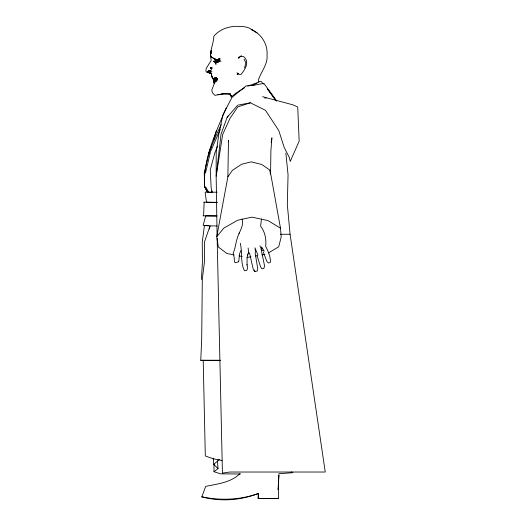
<?xml version="1.0" encoding="UTF-8"?>
<svg xmlns="http://www.w3.org/2000/svg" width="526" height="526" viewBox="0 0 526 526"><rect width="100%" height="100%" fill="white"/><g stroke="black" fill="none" stroke-linecap="round" stroke-linejoin="round"><path stroke-width="0.79" d="M213.799 78.933L217.455 78.834L214.713 78.946L214.062 79.617L217.179 78.742L214.299 79.15L213.194 78.755L213.924 79.262L213.096 78.874L213.924 79.262L213.918 78.479L215.838 78.459L217.277 78.893L213.878 80.787L214.194 82.983L213.701 81.214L215.824 81.721L216.751 80.609L217.409 78.565L216.732 79.485L216.751 80.609L214.043 80.708L214.608 83.029L215.108 82.608L213.622 81.306L215.653 81.701C215.279 79.275 218.481 78.085 214.437 78.026L215.358 77.361L216.271 77.624L217.238 79.124L216.751 80.609M215.831 63.061L215.943 64.376L215.509 61.713L215.916 60.464L215.101 59.182L214.779 59.339L216.094 60.358L217.889 61.167L221.117 61.148L216.916 59.602L216.942 60.569L218.5 61.969L216.528 59.78L217.231 62.535L217.83 60.444L216.403 59.747L216.475 60.983L215.798 61.601L216.337 62.338L216.738 60.286L215.719 60.181L216.738 60.286L216.101 62.061L215.969 61.305L216.751 60.74L216.396 60.372M234.169 254.926L226.923 253.512L218.349 247.016L216.732 236.772L227.883 176.782L228.481 140.192L228.567 141.81M270.568 173.711L270.903 150.738L271.896 137.897L271.179 142.546M210.558 55.329L211.301 50.7L211.005 53.363M278.695 498.549L258.233 498.569L258.66 493.533L258.266 493.467L258.056 498.47L278.464 498.615C278.806 491.014 278.234 482.717 278.925 474.814L278.09 489.568L278.655 485.163M216.936 215.93L203.615 215.805L204.134 202.181L203.759 202.109M220.374 360.251L200.741 360.297L201.682 339.934L202.306 279.253L204.482 261.613L204.489 241.868L210.065 225.884L217.074 226.002M201.432 279.47L202.438 261.856L202.26 242.138L204.436 225.615L210.065 225.884L209.355 229.047M230.921 96.889L231.032 95.252L231.959 96.337M213.701 81.214L214.121 83.095L214.174 81.458L217.238 79.124L215.358 77.361L215.456 78.269L216.955 78.63M211.051 53.31L211.261 50.726L210.571 53.402L210.63 55.592L211.577 57.682L210.887 55.717M214.121 83.095L213.641 81.471M216.837 78.696L215.16 79.314L214.858 81.668L214.102 82.444M211.314 68.354L211.202 69.412L212.057 67.913L210.446 67.861L211.314 68.354L212.017 68.018L210.505 67.999L211.288 68.387L212.057 67.913M261.468 218.908L260.62 226.193C265.065 231.92 266.452 239.258 265.669 246.346C268.148 251.231 270.706 256.826 270.417 262.329L268.431 263L266.866 261.435L263.302 252.072M209.486 192.325L211.932 192.378L212.109 190.951M216.738 60.286L216.344 61.417L215.831 59.635L216.929 62.548L217.626 60.641L214.779 59.339M211.958 71.385L210.729 71.036L207.836 71.47L208.546 72.726L210.788 73.048L211.557 73.699L211.715 74.916L210.788 73.048L207.415 72.476L207.836 71.47L209.637 70.418L210.992 70.609M209.71 72.746L209.644 73.193L210.748 73.324L211.077 72.93L211.478 73.942L211.787 73.587M238.732 261.705L239.56 253.723L240.974 250.613M208.796 154.808L209.355 151.639L211.248 147.096M214.345 82.207L214.194 82.983L213.622 81.306M215.436 61.779L215.667 60.628L215.068 58.925L215.2 60.385L215.949 61.194L215.436 61.779L216.061 60.924L215.101 59.182L215.233 59.497M215.726 62.298L215.39 61.858L216.469 61.45L218.329 61.969L219.171 61.174L216.942 60.569L215.542 59.583L217.087 60.891L219.414 60.635L219.171 61.174L215.726 62.298L215.154 61.588L215.752 61.049L215.699 60.063L215.154 60.293L215.752 61.049L215.154 61.588L215.831 62.443M226.18 107.955C215.726 132.868 202.937 159.062 204.535 186.73L207.586 192.312L204.535 186.73L204.272 172.909L209.322 151.541M205.554 172.896L210.558 151.396L220.282 129.429M213.668 139.929L216.403 130.619M216.607 61.923L215.39 61.858L217.554 60.904L218.329 61.969M244.597 67.861L245.839 62.627L244.084 59.234M210.748 73.324L209.913 72.437L207.54 72.45L208.013 71.424L209.401 71.174L209.631 70.464L210.729 71.036M257.49 493.684C239.836 500.667 220.138 501.646 201.793 496.912L205.666 486.399C217.586 483.881 230.914 482.638 239.994 473.61M216.271 77.624L216.173 78.4L217.277 78.893L214.043 80.708M211.557 73.699L210.788 73.048M213.937 81.832L215.667 80.176L214.766 80.143L214.68 81.701L214.121 82.332M209.913 72.437L209.644 73.193L208.013 71.424L209.631 70.464L207.415 72.476M242.131 218.842C244.169 226.173 238.889 232.058 237.095 238.732C235.563 243.479 235.352 248.515 233.202 253.065L234.267 257.898L234.392 262.04L235.858 262.698L238.561 261.731M239.001 233.452L239.277 232.683M228.12 116.009L227.173 117.285L221.032 134.183L216.166 176.164L217.093 235.878M215.2 78.249L213.99 78.558L215.233 78.177M218.126 61.148L216.166 62.39L215.877 61.884L217.83 60.444L218.034 61.174L219.408 61.194L219.684 60.641L217.054 59.418L217.258 60.733L219.408 61.194L216.423 59.997L216.666 60.878L215.969 61.305M214.174 83.871L211.781 90.018L212.425 92.74L214.838 95.324L223.603 93.865L230.289 94.029M217.567 146.129L214.871 152.77L210.242 169.826L211.143 187.532L211.932 192.378M214.036 78.63L214.733 78.433M217.955 61.266L216.949 60.74L216.337 62.338M209.381 151.166L216.942 133.466L221.341 124.675M215.325 62.022L216.061 60.924L215.515 61.22M215.509 61.713L215.154 61.588L215.936 60.766L215.154 60.293M214.858 81.668L217.238 79.124M227.883 176.782L232.466 170.286L241.664 164.237L251.158 161.863L261.777 164.467L270.048 170.246L280.49 228.179L281.193 237.048L278.695 246.779L268.569 252.894M219.427 59.826L220.223 58.702L218.264 59.122L219.427 59.826L219.381 59.103M216.732 236.772L223.662 228.231L237.561 220.276L251.921 217.153L267.984 220.572L280.49 228.179M227.173 117.285L237.693 105.187M208.125 72.069L209.302 71.148M217.409 78.565L216.909 79.11L215.785 78.867L217.455 78.834M213.99 78.558L214.746 78.328M216.751 60.74L215.798 61.601M214.68 81.701L215.575 80.873L213.878 80.787M238.672 73.285L237.147 74.653L237.982 73.449L236.956 72.766M240.428 473.985L220.624 473.847L214.016 471.717L218.027 468.607L213.773 464.34L219.612 459.283M238.258 58.471L240.724 56.381L243.538 56.571C250.093 61.581 245.129 69.412 241.164 74.291L238.436 74.35M231.42 96.942L236.121 93.023L244.623 87.743M215.969 78.571L215.41 78.617M209.138 71.378L207.54 72.45M216.015 61.516L217.784 60.714L218.034 61.174L218.139 60.128L217.093 60.418M215.39 61.858L216.521 61.134L215.081 59.234M252.75 85.482L259.732 81.484L261.461 81.576L263.217 84.193M238.278 57.623L241.447 55.677M216.837 61.93L215.877 61.884L217.521 60.608M216.469 61.45L217.106 61.161L217.416 61.542M247.845 86.08L256.898 82.858M217.087 60.891L217.626 60.641L217.889 61.167L217.968 60.201L215.134 60.483L216.521 61.134M215.45 59.918L215.949 60.503L215.068 58.925M201.793 496.912L202.056 496.814C220.867 500.897 240.467 499.759 258.66 493.533M209.401 71.174L210.459 70.8M216.304 60.51L216.659 60.385L216.12 59.872L216.659 60.385M262.559 96.666L292.647 104.773L297.374 106.778L297.762 107.83L299.169 141.172L290.22 161.443L289.353 157.59L284.158 147.326L278.76 130.487L265.433 110.269L250.356 102.794L237.831 106.89L229.947 118.403L222.669 134.544L216.166 176.164L216.206 152.428L218.934 133.334L222.985 114.78L231.966 97.356L246.05 85.929L253.973 85.265L263.888 83.338L276.729 101.012M214.615 78.348L216.692 78.21L215.338 78.111M215.154 61.588L215.358 61.272M216.659 79.945L214.871 80.156M220.959 94.193L222.235 93.852M215.134 60.483L217.626 60.641L216.081 60.096M238.482 105.036L250.356 102.794M254.433 269.943L254.906 271.475L257.253 271.041L257.753 268.786L255.169 253.124L255.524 251.915L254.939 247.851L257.95 255.097M247.062 257.451L250.955 256.78M255.636 255.978L257.194 255.715M261.869 254.913L264.986 254.38M219.684 60.641L217.258 60.733L217.113 60.069L216.423 59.997L217.258 60.733L217.83 60.444L216.488 60.398L217.356 61.009M248.14 247.976L248.581 252.434L248.995 252.381L247.522 254.893L247.818 254.058L247.089 257.589L247.056 265.012M218.08 94.667L219.572 94.463M278.773 473.729L292.903 472.703L291.562 471.894M218.02 94.739L223.596 93.865L230.316 93.957L230.276 95.337L231.23 95.653L232.032 96.784M200.741 360.297L220.249 360.395M217.153 238.298L222.432 473.111L229.908 472.026L325.259 472.026L290.076 234.267L280.417 234.28M217.106 192.227L205.16 192.121L206.462 202.293L217.001 202.411M217.363 202.339L204.134 202.181M216.949 215.995L205.692 215.923L203.121 225.437L208.533 225.45M264.598 97.987L266.209 98.086M202.997 215.739L203.615 215.805M216.199 60.648L217.554 60.904M216.719 61.358L217.56 61.476M222.097 460.493L213.26 458.79L205.311 455.963L203.207 360.257M239.001 255.873L242.23 256.504M214.121 78.42L214.575 78.532M213.096 78.874L213.937 79.091M216.048 78.019L216.692 78.21M231.203 95.752L230.355 95.43L230.191 93.963M214.437 58.656L212.294 57.558L214.069 58.669M213.194 78.755L214.299 79.15L216.101 78.118L217.251 79.525L216.804 78.578L215.838 78.459L215.16 79.091L213.918 78.479M257.05 32.947L251.139 29.338C261.304 33.842 267.964 44.105 267.044 55.315C267.859 64.323 261.198 71.503 258.516 79.682L258.805 82.036M252.092 29.929C247.733 26.05 241.658 26.596 236.233 26.3C227.719 26.583 219.355 29.574 213.819 36.281C213.622 44.316 208.789 52.173 211.255 60.207L206.139 68.623L205.929 71.358L207.08 72.549M217.277 78.893L216.528 78.525L215.476 78.861L214.437 78.026M260.949 249.37L263.25 250.955M214.713 78.946L215.956 79.663L215.824 81.721M213.839 81.911L214.181 82.326M248.581 252.434L249.712 253.867L253.414 269.943L254.906 271.475M275.861 100.453L267.254 88.638L276.196 100.933M264.197 251.126L261.553 246.97L261.994 248.976M212.833 78.926L211.623 76.217L211.551 74.685M205.646 186.756L208.671 192.306M217.041 60.319L217.264 60.753M212.3 77.657L211.459 74.725M259.897 245.793L261.264 248.897M257.082 255.656L260.548 266.82L261.849 268.74L263.802 268.602L264.585 266.024L261.383 250.396M217.106 61.161L216.883 60.49M212.011 76.198L212.392 77.559M247.01 264.506L247.503 267.727L247.102 269.818L246.299 270.588L244.445 270.732C240.257 262.323 242.42 252.302 240.303 243.288M285.861 153.204L288.064 174.79L287.314 204.542L290.076 234.267M213.28 458.107L213.773 464.34M217.462 460.802L218.027 468.607M270.048 170.246L270.311 173.994M213.95 464.366L214.016 471.717M215.949 60.503L215.949 61.194M223.675 93.49L222.399 93.667L225.365 93.365L223.675 93.49M219.625 59.011L218.454 59.004L219.736 59.773L219.625 59.011M214.108 61.338L213.464 61.095L214.509 62.39L214.108 61.338"/></g></svg>
